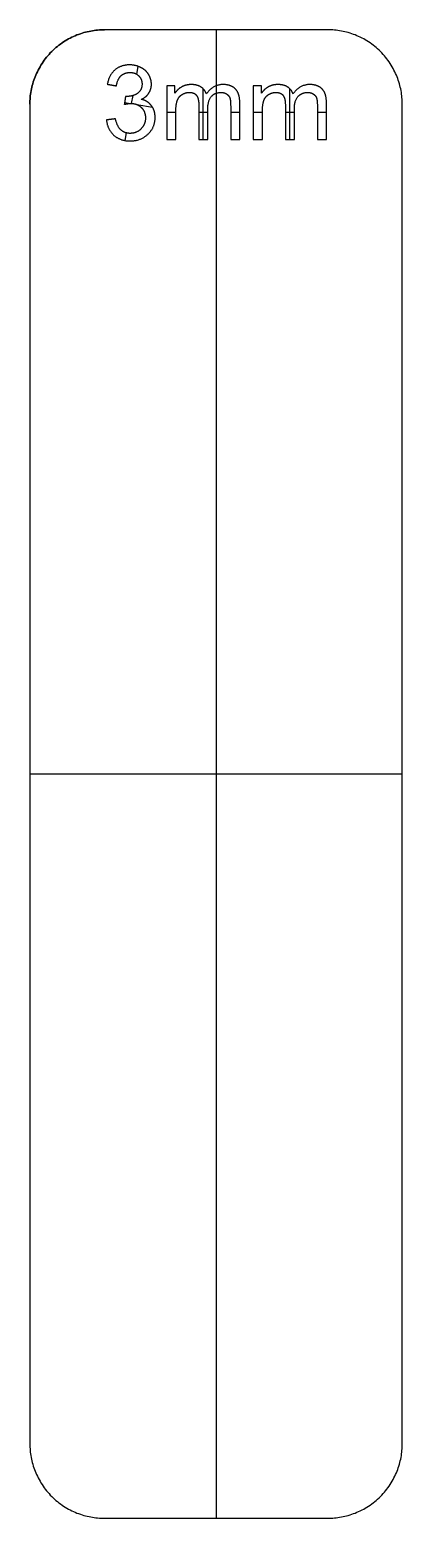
# Model space of a CAD drawing. Header units: millimetres. Extents: x 0 to 209, y -100 to 0.
# Drawn here: x 109.2 to 134.2, y -100 to 0 of the extents above; entities that cross this region are included whole.
import ezdxf

# ---------------------------------------------------------------- set-up
doc = ezdxf.new("R2010")
doc.units = ezdxf.units.MM
doc.layers.add('Default', color=18, linetype='Continuous', true_color=0x000000)

msp = doc.modelspace()

# ---------------------------------------------------------------- linework, layer by layer
at = {"layer": 'Default'}
for p, q in [((121.73, 0, 3), (121.73, -3.77, 3)), ((121.73, 0), (121.73, -100)), ((116.41, -2.99, 2.5), (116.5, -2.46, 2.5)), ((118.96, -3.76, 2.5), (118.42, -3.76, 2.5)), ((118.42, -3.76, 2.5), (118.42, -7.38, 2.5)), ((118.96, -4.27, 2.5), (118.96, -3.76, 2.5)), ((120.87, -7.38, 2.5), (120.87, -3.96, 2.5)), ((124.78, -3.76, 2.5), (124.23, -3.76, 2.5)), ((124.23, -3.76, 2.5), (124.23, -7.38, 2.5)), ((124.78, -4.27, 2.5), (124.78, -3.76, 2.5)), ((126.68, -7.38, 2.5), (126.68, -3.96, 2.5)), ((115.59, -4.88, 2.5), (115.99, -4.95, 2.5)), ((116.06, -4.95, 2.5), (116.16, -4.42, 2.5)), ((121.73, -4.27, 3), (121.73, -100, 3)), ((116.42, -5.02, 2.5), (117.47, -5.21, 2.5)), ((118.42, -5.53, 2.5), (119.03, -5.53, 2.5)), ((119.03, -7.38, 2.5), (119.03, -5.5, 2.5)), ((120.57, -5.53, 2.5), (121.18, -5.53, 2.5)), ((122.71, -5.53, 2.5), (123.32, -5.53, 2.5)), ((124.23, -5.53, 2.5), (124.84, -5.53, 2.5)), ((124.84, -7.38, 2.5), (124.84, -5.5, 2.5)), ((126.38, -5.53, 2.5), (126.99, -5.53, 2.5)), ((128.53, -5.53, 2.5), (129.14, -5.53, 2.5)), ((115.62, -7.44, 2.5), (115.71, -6.93, 2.5)), ((118.42, -7.38, 2.5), (119.03, -7.38, 2.5)), ((124.23, -7.38, 2.5), (124.84, -7.38, 2.5)), ((109.23, -50, 3), (134.23, -50, 3)), ((109.23, -50), (134.23, -50))]:
    msp.add_line(p, q, dxfattribs=at)
for points in [[(114.23, 0, 3), (109.23, 0, 3), (109.23, -5, 3)], [(114.23, 0), (109.23, 0), (109.23, -5)], [(109.23, -5, 1.5), (109.23, 0, 1.5), (114.23, 0, 1.5)], [(134.23, -5, 3), (134.23, 0, 3), (129.23, 0, 3)], [(134.23, -5), (134.23, 0), (129.23, 0)], [(134.23, -5, 1.5), (134.23, 0, 1.5), (129.23, 0, 1.5)], [(109.23, -95, 3), (109.23, -100, 3), (114.23, -100, 3)], [(109.23, -95), (109.23, -100), (114.23, -100)], [(109.23, -95, 1.5), (109.23, -100, 1.5), (114.23, -100, 1.5)], [(129.23, -100, 3), (134.23, -100, 3), (134.23, -95, 3)], [(129.23, -100), (134.23, -100), (134.23, -95)], [(129.23, -100, 1.5), (134.23, -100, 1.5), (134.23, -95, 1.5)]]:
    msp.add_rational_spline(points, [1, 0.707106781187, 1], degree=2, dxfattribs=at)
for points in [[(129.23, 0, 3), (121.73, 0, 3), (114.23, 0, 3)], [(129.23, 0), (121.73, 0), (114.23, 0)], [(114.23, 0), (114.23, 0, 1.5), (114.23, 0, 3)], [(129.23, 0, 1.5), (121.73, 0, 1.5), (114.23, 0, 1.5)], [(121.73, 0), (121.73, 0, 1.5), (121.73, 0, 3)], [(129.23, 0, 3), (129.23, 0, 1.5), (129.23, 0)], [(110.69, -1.46), (110.69, -1.46, 1.5), (110.69, -1.46, 3)], [(132.76, -1.46, 3), (132.76, -1.46, 1.5), (132.76, -1.46)], [(114.94, -2.7, 2.5), (114.94, -2.7, 2.75), (114.94, -2.7, 3)], [(115.93, -2.36, 2.5), (115.93, -2.36, 2.75), (115.93, -2.36, 3)], [(115.95, -2.87, 2.5), (115.95, -2.87, 2.75), (115.95, -2.87, 3)], [(116.68, -2.54, 2.5), (116.68, -2.54, 2.75), (116.68, -2.54, 3)], [(114.43, -3.66, 2.5), (114.74, -3.71, 2.5), (115.04, -3.77, 2.5)], [(114.43, -3.66, 2.5), (114.74, -3.71, 2.5), (115.04, -3.77, 2.5)], [(114.43, -3.66, 3), (114.74, -3.71, 3), (115.04, -3.77, 3)], [(114.43, -3.66, 2.5), (114.43, -3.66, 2.75), (114.43, -3.66, 3)], [(114.43, -3.66, 2.75), (114.74, -3.71, 2.75), (115.04, -3.77, 2.75)], [(114.74, -3.71, 2.5), (114.74, -3.71, 2.75), (114.74, -3.71, 3)], [(115.04, -3.77, 2.5), (115.04, -3.77, 2.75), (115.04, -3.77, 3)], [(115.35, -3.09, 2.5), (115.35, -3.09, 2.75), (115.35, -3.09, 3)], [(116.53, -3.09, 2.5), (116.53, -3.09, 2.75), (116.53, -3.09, 3)], [(116.76, -3.65, 2.5), (116.76, -3.65, 2.75), (116.76, -3.65, 3)], [(117.21, -3.02, 2.5), (117.21, -3.02, 2.75), (117.21, -3.02, 3)], [(117.39, -3.66, 2.5), (117.39, -3.66, 2.75), (117.39, -3.66, 3)], [(118.96, -3.76, 2.5), (118.69, -3.76, 2.5), (118.42, -3.76, 2.5)], [(118.42, -3.76, 2.5), (118.42, -5.57, 2.5), (118.42, -7.38, 2.5)], [(118.42, -3.76, 2.5), (118.42, -3.76, 2.75), (118.42, -3.76, 3)], [(118.96, -3.76, 3), (118.69, -3.76, 3), (118.42, -3.76, 3)], [(118.42, -3.76, 3), (118.42, -5.57, 3), (118.42, -7.38, 3)], [(118.96, -3.76, 2.75), (118.69, -3.76, 2.75), (118.42, -3.76, 2.75)], [(118.42, -3.76, 2.75), (118.42, -5.57, 2.75), (118.42, -7.38, 2.75)], [(118.69, -3.76, 2.5), (118.69, -3.76, 2.75), (118.69, -3.76, 3)], [(118.96, -4.27, 2.5), (118.96, -4.01, 2.5), (118.96, -3.76, 2.5)], [(118.96, -3.76, 2.5), (118.96, -3.76, 2.75), (118.96, -3.76, 3)], [(118.96, -4.27, 3), (118.96, -4.01, 3), (118.96, -3.76, 3)], [(118.96, -4.27, 2.75), (118.96, -4.01, 2.75), (118.96, -3.76, 2.75)], [(119.42, -3.84, 2.5), (119.42, -3.84, 2.75), (119.42, -3.84, 3)], [(120.06, -3.68, 2.5), (120.06, -3.68, 2.75), (120.06, -3.68, 3)], [(120.72, -3.85, 2.5), (120.72, -3.85, 2.75), (120.72, -3.85, 3)], [(122.2, -3.68, 2.5), (122.2, -3.68, 2.75), (122.2, -3.68, 3)], [(123.03, -3.98, 2.5), (123.03, -3.98, 2.75), (123.03, -3.98, 3)], [(124.78, -3.76, 2.5), (124.51, -3.76, 2.5), (124.23, -3.76, 2.5)], [(124.23, -3.76, 2.5), (124.23, -5.57, 2.5), (124.23, -7.38, 2.5)], [(124.23, -3.76, 2.5), (124.23, -3.76, 2.75), (124.23, -3.76, 3)], [(124.78, -3.76, 3), (124.51, -3.76, 3), (124.23, -3.76, 3)], [(124.23, -3.76, 3), (124.23, -5.57, 3), (124.23, -7.38, 3)], [(124.78, -3.76, 2.75), (124.51, -3.76, 2.75), (124.23, -3.76, 2.75)], [(124.23, -3.76, 2.75), (124.23, -5.57, 2.75), (124.23, -7.38, 2.75)], [(124.51, -3.76, 2.5), (124.51, -3.76, 2.75), (124.51, -3.76, 3)], [(124.78, -4.27, 2.5), (124.78, -4.01, 2.5), (124.78, -3.76, 2.5)], [(124.78, -3.76, 2.5), (124.78, -3.76, 2.75), (124.78, -3.76, 3)], [(124.78, -4.27, 3), (124.78, -4.01, 3), (124.78, -3.76, 3)], [(124.78, -4.27, 2.75), (124.78, -4.01, 2.75), (124.78, -3.76, 2.75)], [(125.23, -3.84, 2.5), (125.23, -3.84, 2.75), (125.23, -3.84, 3)], [(125.88, -3.68, 2.5), (125.88, -3.68, 2.75), (125.88, -3.68, 3)], [(126.54, -3.85, 2.5), (126.54, -3.85, 2.75), (126.54, -3.85, 3)], [(128.02, -3.68, 2.5), (128.02, -3.68, 2.75), (128.02, -3.68, 3)], [(128.85, -3.98, 2.5), (128.85, -3.98, 2.75), (128.85, -3.98, 3)], [(109.23, -5, 3), (109.23, -50, 3), (109.23, -95, 3)], [(109.23, -5), (109.23, -50), (109.23, -95)], [(109.23, -5), (109.23, -5, 1.5), (109.23, -5, 3)], [(109.23, -5, 1.5), (109.23, -50, 1.5), (109.23, -95, 1.5)], [(115.65, -4.48, 2.5), (115.61, -4.74, 2.5), (115.58, -5.01, 2.5)], [(115.65, -4.48, 2.5), (115.61, -4.74, 2.5), (115.58, -5.01, 2.5)], [(115.65, -4.48, 3), (115.61, -4.74, 3), (115.58, -5.01, 3)], [(115.65, -4.48, 2.75), (115.61, -4.74, 2.75), (115.58, -5.01, 2.75)], [(115.61, -4.74, 2.5), (115.61, -4.74, 2.75), (115.61, -4.74, 3)], [(115.65, -4.48, 2.5), (115.65, -4.48, 2.75), (115.65, -4.48, 3)], [(115.74, -4.48, 2.5), (115.74, -4.48, 2.75), (115.74, -4.48, 3)], [(116.01, -4.95, 2.5), (116.01, -4.95, 2.75), (116.01, -4.95, 3)], [(116.45, -4.28, 2.5), (116.45, -4.28, 2.75), (116.45, -4.28, 3)], [(116.71, -4.67, 2.5), (116.71, -4.67, 2.75), (116.71, -4.67, 3)], [(117.22, -4.25, 2.5), (117.22, -4.25, 2.75), (117.22, -4.25, 3)], [(118.96, -4.01, 2.5), (118.96, -4.01, 2.75), (118.96, -4.01, 3)], [(118.96, -4.27, 2.5), (118.96, -4.27, 2.75), (118.96, -4.27, 3)], [(119.13, -4.74, 2.5), (119.13, -4.74, 2.75), (119.13, -4.74, 3)], [(119.45, -4.35, 2.5), (119.45, -4.35, 2.75), (119.45, -4.35, 3)], [(119.93, -4.21, 2.5), (119.93, -4.21, 2.75), (119.93, -4.21, 3)], [(120.42, -4.41, 2.5), (120.42, -4.41, 2.75), (120.42, -4.41, 3)], [(121.08, -4.31, 2.5), (121.08, -4.31, 2.75), (121.08, -4.31, 3)], [(121.43, -4.46, 2.5), (121.43, -4.46, 2.75), (121.43, -4.46, 3)], [(122.07, -4.21, 2.5), (122.07, -4.21, 2.75), (122.07, -4.21, 3)], [(122.43, -4.31, 2.5), (122.43, -4.31, 2.75), (122.43, -4.31, 3)], [(122.65, -4.57, 2.5), (122.65, -4.57, 2.75), (122.65, -4.57, 3)], [(123.32, -7.38, 2.5), (123.32, -6.14, 2.5), (123.32, -4.89, 2.5)], [(123.32, -7.38, 2.5), (123.32, -6.14, 2.5), (123.32, -4.89, 2.5)], [(123.32, -4.89, 2.5), (123.32, -4.89, 2.75), (123.32, -4.89, 3)], [(123.32, -7.38, 3), (123.32, -6.14, 3), (123.32, -4.89, 3)], [(123.32, -7.38, 2.75), (123.32, -6.14, 2.75), (123.32, -4.89, 2.75)], [(124.78, -4.01, 2.5), (124.78, -4.01, 2.75), (124.78, -4.01, 3)], [(124.78, -4.27, 2.5), (124.78, -4.27, 2.75), (124.78, -4.27, 3)], [(124.94, -4.74, 2.5), (124.94, -4.74, 2.75), (124.94, -4.74, 3)], [(125.26, -4.35, 2.5), (125.26, -4.35, 2.75), (125.26, -4.35, 3)], [(125.74, -4.21, 2.5), (125.74, -4.21, 2.75), (125.74, -4.21, 3)], [(126.23, -4.41, 2.5), (126.23, -4.41, 2.75), (126.23, -4.41, 3)], [(126.9, -4.31, 2.5), (126.9, -4.31, 2.75), (126.9, -4.31, 3)], [(127.25, -4.46, 2.5), (127.25, -4.46, 2.75), (127.25, -4.46, 3)], [(127.88, -4.21, 2.5), (127.88, -4.21, 2.75), (127.88, -4.21, 3)], [(128.25, -4.31, 2.5), (128.25, -4.31, 2.75), (128.25, -4.31, 3)], [(128.47, -4.57, 2.5), (128.47, -4.57, 2.75), (128.47, -4.57, 3)], [(129.14, -7.38, 2.5), (129.14, -6.14, 2.5), (129.14, -4.89, 2.5)], [(129.14, -7.38, 2.5), (129.14, -6.14, 2.5), (129.14, -4.89, 2.5)], [(129.14, -4.89, 2.5), (129.14, -4.89, 2.75), (129.14, -4.89, 3)], [(129.14, -7.38, 3), (129.14, -6.14, 3), (129.14, -4.89, 3)], [(129.14, -7.38, 2.75), (129.14, -6.14, 2.75), (129.14, -4.89, 2.75)], [(134.23, -95, 3), (134.23, -50, 3), (134.23, -5, 3)], [(134.23, -95), (134.23, -50), (134.23, -5)], [(134.23, -5, 3), (134.23, -5, 1.5), (134.23, -5)], [(134.23, -95, 1.5), (134.23, -50, 1.5), (134.23, -5, 1.5)], [(114.98, -5.98, 2.5), (114.67, -6.02, 2.5), (114.37, -6.06, 2.5)], [(114.98, -5.98, 2.5), (114.67, -6.02, 2.5), (114.37, -6.06, 2.5)], [(114.98, -5.98, 3), (114.67, -6.02, 3), (114.37, -6.06, 3)], [(114.98, -5.98, 2.75), (114.67, -6.02, 2.75), (114.37, -6.06, 2.75)], [(114.98, -5.98, 2.5), (114.98, -5.98, 2.75), (114.98, -5.98, 3)], [(115.58, -5.01, 2.5), (115.58, -5.01, 2.75), (115.58, -5.01, 3)], [(116.71, -5.22, 2.5), (116.71, -5.22, 2.75), (116.71, -5.22, 3)], [(116.99, -5.92, 2.5), (116.99, -5.92, 2.75), (116.99, -5.92, 3)], [(117.39, -5.1, 2.5), (117.39, -5.1, 2.75), (117.39, -5.1, 3)], [(117.64, -5.9, 2.5), (117.64, -5.9, 2.75), (117.64, -5.9, 3)], [(118.42, -5.57, 2.5), (118.42, -5.57, 2.75), (118.42, -5.57, 3)], [(119.03, -7.38, 2.5), (119.03, -6.44, 2.5), (119.03, -5.5, 2.5)], [(119.03, -5.5, 2.5), (119.03, -5.5, 2.75), (119.03, -5.5, 3)], [(119.03, -7.38, 3), (119.03, -6.44, 3), (119.03, -5.5, 3)], [(119.03, -7.38, 2.75), (119.03, -6.44, 2.75), (119.03, -5.5, 2.75)], [(120.57, -5.03, 2.5), (120.57, -6.2, 2.5), (120.57, -7.38, 2.5)], [(120.57, -5.03, 2.5), (120.57, -6.2, 2.5), (120.57, -7.38, 2.5)], [(120.57, -5.03, 2.5), (120.57, -5.03, 2.75), (120.57, -5.03, 3)], [(120.57, -5.03, 3), (120.57, -6.2, 3), (120.57, -7.38, 3)], [(120.57, -5.03, 2.75), (120.57, -6.2, 2.75), (120.57, -7.38, 2.75)], [(121.18, -7.38, 2.5), (121.18, -6.33, 2.5), (121.18, -5.28, 2.5)], [(121.18, -7.38, 2.5), (121.18, -6.33, 2.5), (121.18, -5.28, 2.5)], [(121.18, -5.28, 2.5), (121.18, -5.28, 2.75), (121.18, -5.28, 3)], [(121.18, -7.38, 3), (121.18, -6.33, 3), (121.18, -5.28, 3)], [(121.18, -7.38, 2.75), (121.18, -6.33, 2.75), (121.18, -5.28, 2.75)], [(122.71, -5.1, 2.5), (122.71, -6.24, 2.5), (122.71, -7.38, 2.5)], [(122.71, -5.1, 2.5), (122.71, -6.24, 2.5), (122.71, -7.38, 2.5)], [(122.71, -5.1, 2.5), (122.71, -5.1, 2.75), (122.71, -5.1, 3)], [(122.71, -5.1, 3), (122.71, -6.24, 3), (122.71, -7.38, 3)], [(122.71, -5.1, 2.75), (122.71, -6.24, 2.75), (122.71, -7.38, 2.75)], [(124.23, -5.57, 2.5), (124.23, -5.57, 2.75), (124.23, -5.57, 3)], [(124.84, -7.38, 2.5), (124.84, -6.44, 2.5), (124.84, -5.5, 2.5)], [(124.84, -5.5, 2.5), (124.84, -5.5, 2.75), (124.84, -5.5, 3)], [(124.84, -7.38, 3), (124.84, -6.44, 3), (124.84, -5.5, 3)], [(124.84, -7.38, 2.75), (124.84, -6.44, 2.75), (124.84, -5.5, 2.75)], [(126.38, -5.03, 2.5), (126.38, -6.2, 2.5), (126.38, -7.38, 2.5)], [(126.38, -5.03, 2.5), (126.38, -6.2, 2.5), (126.38, -7.38, 2.5)], [(126.38, -5.03, 2.5), (126.38, -5.03, 2.75), (126.38, -5.03, 3)], [(126.38, -5.03, 3), (126.38, -6.2, 3), (126.38, -7.38, 3)], [(126.38, -5.03, 2.75), (126.38, -6.2, 2.75), (126.38, -7.38, 2.75)], [(126.99, -7.38, 2.5), (126.99, -6.33, 2.5), (126.99, -5.28, 2.5)], [(126.99, -7.38, 2.5), (126.99, -6.33, 2.5), (126.99, -5.28, 2.5)], [(126.99, -5.28, 2.5), (126.99, -5.28, 2.75), (126.99, -5.28, 3)], [(126.99, -7.38, 3), (126.99, -6.33, 3), (126.99, -5.28, 3)], [(126.99, -7.38, 2.75), (126.99, -6.33, 2.75), (126.99, -5.28, 2.75)], [(128.53, -5.1, 2.5), (128.53, -6.24, 2.5), (128.53, -7.38, 2.5)], [(128.53, -5.1, 2.5), (128.53, -6.24, 2.5), (128.53, -7.38, 2.5)], [(128.53, -5.1, 2.5), (128.53, -5.1, 2.75), (128.53, -5.1, 3)], [(128.53, -5.1, 3), (128.53, -6.24, 3), (128.53, -7.38, 3)], [(128.53, -5.1, 2.75), (128.53, -6.24, 2.75), (128.53, -7.38, 2.75)], [(114.37, -6.06, 2.5), (114.37, -6.06, 2.75), (114.37, -6.06, 3)], [(114.67, -6.02, 2.5), (114.67, -6.02, 2.75), (114.67, -6.02, 3)], [(115.34, -6.73, 2.5), (115.34, -6.73, 2.75), (115.34, -6.73, 3)], [(115.96, -6.96, 2.5), (115.96, -6.96, 2.75), (115.96, -6.96, 3)], [(116.69, -6.66, 2.5), (116.69, -6.66, 2.75), (116.69, -6.66, 3)], [(119.03, -6.44, 2.5), (119.03, -6.44, 2.75), (119.03, -6.44, 3)], [(120.57, -6.2, 2.5), (120.57, -6.2, 2.75), (120.57, -6.2, 3)], [(121.18, -6.33, 2.5), (121.18, -6.33, 2.75), (121.18, -6.33, 3)], [(122.71, -6.24, 2.5), (122.71, -6.24, 2.75), (122.71, -6.24, 3)], [(123.32, -6.14, 2.5), (123.32, -6.14, 2.75), (123.32, -6.14, 3)], [(124.84, -6.44, 2.5), (124.84, -6.44, 2.75), (124.84, -6.44, 3)], [(126.38, -6.2, 2.5), (126.38, -6.2, 2.75), (126.38, -6.2, 3)], [(126.99, -6.33, 2.5), (126.99, -6.33, 2.75), (126.99, -6.33, 3)], [(128.53, -6.24, 2.5), (128.53, -6.24, 2.75), (128.53, -6.24, 3)], [(129.14, -6.14, 2.5), (129.14, -6.14, 2.75), (129.14, -6.14, 3)], [(114.86, -7.08, 2.5), (114.86, -7.08, 2.75), (114.86, -7.08, 3)], [(115.96, -7.47, 2.5), (115.96, -7.47, 2.75), (115.96, -7.47, 3)], [(117.16, -7.01, 2.5), (117.16, -7.01, 2.75), (117.16, -7.01, 3)], [(118.42, -7.38, 2.5), (118.72, -7.38, 2.5), (119.03, -7.38, 2.5)], [(118.42, -7.38, 2.5), (118.42, -7.38, 2.75), (118.42, -7.38, 3)], [(118.42, -7.38, 3), (118.72, -7.38, 3), (119.03, -7.38, 3)], [(118.42, -7.38, 2.75), (118.72, -7.38, 2.75), (119.03, -7.38, 2.75)], [(118.72, -7.38, 2.5), (118.72, -7.38, 2.75), (118.72, -7.38, 3)], [(119.03, -7.38, 2.5), (119.03, -7.38, 2.75), (119.03, -7.38, 3)], [(120.57, -7.38, 2.5), (120.87, -7.38, 2.5), (121.18, -7.38, 2.5)], [(120.57, -7.38, 2.5), (120.87, -7.38, 2.5), (121.18, -7.38, 2.5)], [(120.57, -7.38, 2.5), (120.57, -7.38, 2.75), (120.57, -7.38, 3)], [(120.57, -7.38, 3), (120.87, -7.38, 3), (121.18, -7.38, 3)], [(120.57, -7.38, 2.75), (120.87, -7.38, 2.75), (121.18, -7.38, 2.75)], [(120.87, -7.38, 2.5), (120.87, -7.38, 2.75), (120.87, -7.38, 3)], [(121.18, -7.38, 2.5), (121.18, -7.38, 2.75), (121.18, -7.38, 3)], [(122.71, -7.38, 2.5), (123.02, -7.38, 2.5), (123.32, -7.38, 2.5)], [(122.71, -7.38, 2.5), (123.02, -7.38, 2.5), (123.32, -7.38, 2.5)], [(122.71, -7.38, 2.5), (122.71, -7.38, 2.75), (122.71, -7.38, 3)], [(122.71, -7.38, 3), (123.02, -7.38, 3), (123.32, -7.38, 3)], [(122.71, -7.38, 2.75), (123.02, -7.38, 2.75), (123.32, -7.38, 2.75)], [(123.02, -7.38, 2.5), (123.02, -7.38, 2.75), (123.02, -7.38, 3)], [(123.32, -7.38, 2.5), (123.32, -7.38, 2.75), (123.32, -7.38, 3)], [(124.23, -7.38, 2.5), (124.54, -7.38, 2.5), (124.84, -7.38, 2.5)], [(124.23, -7.38, 2.5), (124.23, -7.38, 2.75), (124.23, -7.38, 3)], [(124.23, -7.38, 3), (124.54, -7.38, 3), (124.84, -7.38, 3)], [(124.23, -7.38, 2.75), (124.54, -7.38, 2.75), (124.84, -7.38, 2.75)], [(124.54, -7.38, 2.5), (124.54, -7.38, 2.75), (124.54, -7.38, 3)], [(124.84, -7.38, 2.5), (124.84, -7.38, 2.75), (124.84, -7.38, 3)], [(126.38, -7.38, 2.5), (126.69, -7.38, 2.5), (126.99, -7.38, 2.5)], [(126.38, -7.38, 2.5), (126.69, -7.38, 2.5), (126.99, -7.38, 2.5)], [(126.38, -7.38, 2.5), (126.38, -7.38, 2.75), (126.38, -7.38, 3)], [(126.38, -7.38, 3), (126.69, -7.38, 3), (126.99, -7.38, 3)], [(126.38, -7.38, 2.75), (126.69, -7.38, 2.75), (126.99, -7.38, 2.75)], [(126.69, -7.38, 2.5), (126.69, -7.38, 2.75), (126.69, -7.38, 3)], [(126.99, -7.38, 2.5), (126.99, -7.38, 2.75), (126.99, -7.38, 3)], [(128.53, -7.38, 2.5), (128.83, -7.38, 2.5), (129.14, -7.38, 2.5)], [(128.53, -7.38, 2.5), (128.83, -7.38, 2.5), (129.14, -7.38, 2.5)], [(128.53, -7.38, 2.5), (128.53, -7.38, 2.75), (128.53, -7.38, 3)], [(128.53, -7.38, 3), (128.83, -7.38, 3), (129.14, -7.38, 3)], [(128.53, -7.38, 2.75), (128.83, -7.38, 2.75), (129.14, -7.38, 2.75)], [(128.83, -7.38, 2.5), (128.83, -7.38, 2.75), (128.83, -7.38, 3)], [(129.14, -7.38, 2.5), (129.14, -7.38, 2.75), (129.14, -7.38, 3)], [(109.23, -50), (109.23, -50, 1.5), (109.23, -50, 3)], [(134.23, -50), (134.23, -50, 1.5), (134.23, -50, 3)], [(109.23, -95, 3), (109.23, -95, 1.5), (109.23, -95)], [(134.23, -95, 3), (134.23, -95, 1.5), (134.23, -95)], [(110.69, -98.54, 3), (110.69, -98.54, 1.5), (110.69, -98.54)], [(132.76, -98.54, 3), (132.76, -98.54, 1.5), (132.76, -98.54)], [(114.23, -100, 3), (121.73, -100, 3), (129.23, -100, 3)], [(114.23, -100), (121.73, -100), (129.23, -100)], [(114.23, -100, 3), (114.23, -100, 1.5), (114.23, -100)], [(114.23, -100, 1.5), (121.73, -100, 1.5), (129.23, -100, 1.5)], [(121.73, -100), (121.73, -100, 1.5), (121.73, -100, 3)], [(129.23, -100, 3), (129.23, -100, 1.5), (129.23, -100)]]:
    msp.add_open_spline(points, degree=2, dxfattribs=at)
for points, knots in [([(116.71, -4.67, 2.5), (117.05, -4.52, 2.5), (117.22, -4.25, 2.5), (117.39, -3.98, 2.5), (117.39, -3.66, 2.5), (117.39, -3.32, 2.5), (117.21, -3.02, 2.5), (117.03, -2.71, 2.5), (116.68, -2.54, 2.5), (116.34, -2.36, 2.5), (115.93, -2.36, 2.5), (115.34, -2.36, 2.5), (114.94, -2.7, 2.5), (114.54, -3.04, 2.5), (114.43, -3.66, 2.5)], [-24, -24, -24, -23, -23, -22, -22, -21, -21, -20, -20, -19, -19, -18, -18, -17, -17, -17]), ([(116.71, -4.67, 2.5), (117.05, -4.52, 2.5), (117.22, -4.25, 2.5), (117.39, -3.98, 2.5), (117.39, -3.66, 2.5), (117.39, -3.32, 2.5), (117.21, -3.02, 2.5), (117.03, -2.71, 2.5), (116.68, -2.54, 2.5), (116.34, -2.36, 2.5), (115.93, -2.36, 2.5), (115.34, -2.36, 2.5), (114.94, -2.7, 2.5), (114.54, -3.04, 2.5), (114.43, -3.66, 2.5)], [-24, -24, -24, -23, -23, -22, -22, -21, -21, -20, -20, -19, -19, -18, -18, -17, -17, -17]), ([(116.71, -4.67, 3), (117.05, -4.52, 3), (117.22, -4.25, 3), (117.39, -3.98, 3), (117.39, -3.66, 3), (117.39, -3.32, 3), (117.21, -3.02, 3), (117.03, -2.71, 3), (116.68, -2.54, 3), (116.34, -2.36, 3), (115.93, -2.36, 3), (115.34, -2.36, 3), (114.94, -2.7, 3), (114.54, -3.04, 3), (114.43, -3.66, 3)], [-24, -24, -24, -23, -23, -22, -22, -21, -21, -20, -20, -19, -19, -18, -18, -17, -17, -17]), ([(116.71, -4.67, 2.75), (117.05, -4.52, 2.75), (117.22, -4.25, 2.75), (117.39, -3.98, 2.75), (117.39, -3.66, 2.75), (117.39, -3.32, 2.75), (117.21, -3.02, 2.75), (117.03, -2.71, 2.75), (116.68, -2.54, 2.75), (116.34, -2.36, 2.75), (115.93, -2.36, 2.75), (115.34, -2.36, 2.75), (114.94, -2.7, 2.75), (114.54, -3.04, 2.75), (114.43, -3.66, 2.75)], [-24, -24, -24, -23, -23, -22, -22, -21, -21, -20, -20, -19, -19, -18, -18, -17, -17, -17]), ([(115.04, -3.77, 2.5), (115.11, -3.32, 2.5), (115.35, -3.09, 2.5), (115.59, -2.87, 2.5), (115.95, -2.87, 2.5), (116.31, -2.87, 2.5), (116.53, -3.09, 2.5), (116.76, -3.31, 2.5), (116.76, -3.65, 2.5), (116.76, -4.07, 2.5), (116.45, -4.28, 2.5), (116.14, -4.48, 2.5), (115.74, -4.48, 2.5), (115.71, -4.48, 2.5), (115.65, -4.48, 2.5)], [-16, -16, -16, -15, -15, -14, -14, -13, -13, -12, -12, -11, -11, -10, -10, -9, -9, -9]), ([(115.04, -3.77, 2.5), (115.11, -3.32, 2.5), (115.35, -3.09, 2.5), (115.59, -2.87, 2.5), (115.95, -2.87, 2.5), (116.31, -2.87, 2.5), (116.53, -3.09, 2.5), (116.76, -3.31, 2.5), (116.76, -3.65, 2.5), (116.76, -4.07, 2.5), (116.45, -4.28, 2.5), (116.14, -4.48, 2.5), (115.74, -4.48, 2.5), (115.71, -4.48, 2.5), (115.65, -4.48, 2.5)], [-16, -16, -16, -15, -15, -14, -14, -13, -13, -12, -12, -11, -11, -10, -10, -9, -9, -9]), ([(115.04, -3.77, 3), (115.11, -3.32, 3), (115.35, -3.09, 3), (115.59, -2.87, 3), (115.95, -2.87, 3), (116.31, -2.87, 3), (116.53, -3.09, 3), (116.76, -3.31, 3), (116.76, -3.65, 3), (116.76, -4.07, 3), (116.45, -4.28, 3), (116.14, -4.48, 3), (115.74, -4.48, 3), (115.71, -4.48, 3), (115.65, -4.48, 3)], [-16, -16, -16, -15, -15, -14, -14, -13, -13, -12, -12, -11, -11, -10, -10, -9, -9, -9]), ([(115.04, -3.77, 2.75), (115.11, -3.32, 2.75), (115.35, -3.09, 2.75), (115.59, -2.87, 2.75), (115.95, -2.87, 2.75), (116.31, -2.87, 2.75), (116.53, -3.09, 2.75), (116.76, -3.31, 2.75), (116.76, -3.65, 2.75), (116.76, -4.07, 2.75), (116.45, -4.28, 2.75), (116.14, -4.48, 2.75), (115.74, -4.48, 2.75), (115.71, -4.48, 2.75), (115.65, -4.48, 2.75)], [-16, -16, -16, -15, -15, -14, -14, -13, -13, -12, -12, -11, -11, -10, -10, -9, -9, -9]), ([(121.08, -4.31, 2.5), (120.98, -4.01, 2.5), (120.72, -3.85, 2.5), (120.46, -3.68, 2.5), (120.06, -3.68, 2.5), (119.7, -3.68, 2.5), (119.42, -3.84, 2.5), (119.14, -4, 2.5), (118.96, -4.27, 2.5)], [-7, -7, -7, -6, -6, -5, -5, -4, -4, -3, -3, -3]), ([(121.08, -4.31, 2.5), (120.98, -4.01, 2.5), (120.72, -3.85, 2.5), (120.46, -3.68, 2.5), (120.06, -3.68, 2.5), (119.7, -3.68, 2.5), (119.42, -3.84, 2.5), (119.14, -4, 2.5), (118.96, -4.27, 2.5)], [26.167689, 26.167689, 26.167689, 27.167689, 27.167689, 28.167689, 28.167689, 29.167689, 29.167689, 30.167689, 30.167689, 30.167689]), ([(121.08, -4.31, 3), (120.98, -4.01, 3), (120.72, -3.85, 3), (120.46, -3.68, 3), (120.06, -3.68, 3), (119.7, -3.68, 3), (119.42, -3.84, 3), (119.14, -4, 3), (118.96, -4.27, 3)], [26.167689, 26.167689, 26.167689, 27.167689, 27.167689, 28.167689, 28.167689, 29.167689, 29.167689, 30.167689, 30.167689, 30.167689]), ([(121.08, -4.31, 2.75), (120.98, -4.01, 2.75), (120.72, -3.85, 2.75), (120.46, -3.68, 2.75), (120.06, -3.68, 2.75), (119.7, -3.68, 2.75), (119.42, -3.84, 2.75), (119.14, -4, 2.75), (118.96, -4.27, 2.75)], [26.167689, 26.167689, 26.167689, 27.167689, 27.167689, 28.167689, 28.167689, 29.167689, 29.167689, 30.167689, 30.167689, 30.167689]), ([(123.32, -4.89, 2.5), (123.32, -4.27, 2.5), (123.03, -3.98, 2.5), (122.74, -3.68, 2.5), (122.2, -3.68, 2.5), (121.51, -3.68, 2.5), (121.08, -4.31, 2.5)], [-10, -10, -10, -9, -9, -8, -8, -7, -7, -7]), ([(123.32, -4.89, 2.5), (123.32, -4.27, 2.5), (123.03, -3.98, 2.5), (122.74, -3.68, 2.5), (122.2, -3.68, 2.5), (121.51, -3.68, 2.5), (121.08, -4.31, 2.5)], [23.167689, 23.167689, 23.167689, 24.167689, 24.167689, 25.167689, 25.167689, 26.167689, 26.167689, 26.167689]), ([(123.32, -4.89, 3), (123.32, -4.27, 3), (123.03, -3.98, 3), (122.74, -3.68, 3), (122.2, -3.68, 3), (121.51, -3.68, 3), (121.08, -4.31, 3)], [23.167689, 23.167689, 23.167689, 24.167689, 24.167689, 25.167689, 25.167689, 26.167689, 26.167689, 26.167689]), ([(123.32, -4.89, 2.75), (123.32, -4.27, 2.75), (123.03, -3.98, 2.75), (122.74, -3.68, 2.75), (122.2, -3.68, 2.75), (121.51, -3.68, 2.75), (121.08, -4.31, 2.75)], [23.167689, 23.167689, 23.167689, 24.167689, 24.167689, 25.167689, 25.167689, 26.167689, 26.167689, 26.167689]), ([(126.9, -4.31, 2.5), (126.79, -4.01, 2.5), (126.54, -3.85, 2.5), (126.28, -3.68, 2.5), (125.88, -3.68, 2.5), (125.52, -3.68, 2.5), (125.23, -3.84, 2.5), (124.95, -4, 2.5), (124.78, -4.27, 2.5)], [-7, -7, -7, -6, -6, -5, -5, -4, -4, -3, -3, -3]), ([(126.9, -4.31, 2.5), (126.79, -4.01, 2.5), (126.54, -3.85, 2.5), (126.28, -3.68, 2.5), (125.88, -3.68, 2.5), (125.52, -3.68, 2.5), (125.23, -3.84, 2.5), (124.95, -4, 2.5), (124.78, -4.27, 2.5)], [26.167689, 26.167689, 26.167689, 27.167689, 27.167689, 28.167689, 28.167689, 29.167689, 29.167689, 30.167689, 30.167689, 30.167689]), ([(126.9, -4.31, 3), (126.79, -4.01, 3), (126.54, -3.85, 3), (126.28, -3.68, 3), (125.88, -3.68, 3), (125.52, -3.68, 3), (125.23, -3.84, 3), (124.95, -4, 3), (124.78, -4.27, 3)], [26.167689, 26.167689, 26.167689, 27.167689, 27.167689, 28.167689, 28.167689, 29.167689, 29.167689, 30.167689, 30.167689, 30.167689]), ([(126.9, -4.31, 2.75), (126.79, -4.01, 2.75), (126.54, -3.85, 2.75), (126.28, -3.68, 2.75), (125.88, -3.68, 2.75), (125.52, -3.68, 2.75), (125.23, -3.84, 2.75), (124.95, -4, 2.75), (124.78, -4.27, 2.75)], [26.167689, 26.167689, 26.167689, 27.167689, 27.167689, 28.167689, 28.167689, 29.167689, 29.167689, 30.167689, 30.167689, 30.167689]), ([(129.14, -4.89, 2.5), (129.14, -4.27, 2.5), (128.85, -3.98, 2.5), (128.56, -3.68, 2.5), (128.02, -3.68, 2.5), (127.33, -3.68, 2.5), (126.9, -4.31, 2.5)], [-10, -10, -10, -9, -9, -8, -8, -7, -7, -7]), ([(129.14, -4.89, 2.5), (129.14, -4.27, 2.5), (128.85, -3.98, 2.5), (128.56, -3.68, 2.5), (128.02, -3.68, 2.5), (127.33, -3.68, 2.5), (126.9, -4.31, 2.5)], [23.167689, 23.167689, 23.167689, 24.167689, 24.167689, 25.167689, 25.167689, 26.167689, 26.167689, 26.167689]), ([(129.14, -4.89, 3), (129.14, -4.27, 3), (128.85, -3.98, 3), (128.56, -3.68, 3), (128.02, -3.68, 3), (127.33, -3.68, 3), (126.9, -4.31, 3)], [23.167689, 23.167689, 23.167689, 24.167689, 24.167689, 25.167689, 25.167689, 26.167689, 26.167689, 26.167689]), ([(129.14, -4.89, 2.75), (129.14, -4.27, 2.75), (128.85, -3.98, 2.75), (128.56, -3.68, 2.75), (128.02, -3.68, 2.75), (127.33, -3.68, 2.75), (126.9, -4.31, 2.75)], [23.167689, 23.167689, 23.167689, 24.167689, 24.167689, 25.167689, 25.167689, 26.167689, 26.167689, 26.167689]), ([(114.37, -6.06, 2.5), (114.43, -6.68, 2.5), (114.86, -7.08, 2.5), (115.3, -7.47, 2.5), (115.96, -7.47, 2.5), (116.68, -7.47, 2.5), (117.16, -7.01, 2.5), (117.64, -6.56, 2.5), (117.64, -5.9, 2.5), (117.64, -5.42, 2.5), (117.39, -5.1, 2.5), (117.15, -4.78, 2.5), (116.71, -4.67, 2.5)], [-30, -30, -30, -29, -29, -28, -28, -27, -27, -26, -26, -25, -25, -24, -24, -24]), ([(114.37, -6.06, 2.5), (114.43, -6.68, 2.5), (114.86, -7.08, 2.5), (115.3, -7.47, 2.5), (115.96, -7.47, 2.5), (116.68, -7.47, 2.5), (117.16, -7.01, 2.5), (117.64, -6.56, 2.5), (117.64, -5.9, 2.5), (117.64, -5.42, 2.5), (117.39, -5.1, 2.5), (117.15, -4.78, 2.5), (116.71, -4.67, 2.5)], [-30, -30, -30, -29, -29, -28, -28, -27, -27, -26, -26, -25, -25, -24, -24, -24]), ([(114.37, -6.06, 3), (114.43, -6.68, 3), (114.86, -7.08, 3), (115.3, -7.47, 3), (115.96, -7.47, 3), (116.68, -7.47, 3), (117.16, -7.01, 3), (117.64, -6.56, 3), (117.64, -5.9, 3), (117.64, -5.42, 3), (117.39, -5.1, 3), (117.15, -4.78, 3), (116.71, -4.67, 3)], [-30, -30, -30, -29, -29, -28, -28, -27, -27, -26, -26, -25, -25, -24, -24, -24]), ([(114.37, -6.06, 2.75), (114.43, -6.68, 2.75), (114.86, -7.08, 2.75), (115.3, -7.47, 2.75), (115.96, -7.47, 2.75), (116.68, -7.47, 2.75), (117.16, -7.01, 2.75), (117.64, -6.56, 2.75), (117.64, -5.9, 2.75), (117.64, -5.42, 2.75), (117.39, -5.1, 2.75), (117.15, -4.78, 2.75), (116.71, -4.67, 2.75)], [-30, -30, -30, -29, -29, -28, -28, -27, -27, -26, -26, -25, -25, -24, -24, -24]), ([(115.58, -5.01, 2.5), (115.84, -4.95, 2.5), (116.01, -4.95, 2.5), (116.44, -4.95, 2.5), (116.71, -5.22, 2.5), (116.99, -5.49, 2.5), (116.99, -5.92, 2.5), (116.99, -6.36, 2.5), (116.69, -6.66, 2.5), (116.39, -6.96, 2.5), (115.96, -6.96, 2.5), (115.59, -6.96, 2.5), (115.34, -6.73, 2.5), (115.09, -6.5, 2.5), (114.98, -5.98, 2.5)], [-8, -8, -8, -7, -7, -6, -6, -5, -5, -4, -4, -3, -3, -2, -2, -1, -1, -1]), ([(115.58, -5.01, 2.5), (115.84, -4.95, 2.5), (116.01, -4.95, 2.5), (116.44, -4.95, 2.5), (116.71, -5.22, 2.5), (116.99, -5.49, 2.5), (116.99, -5.92, 2.5), (116.99, -6.36, 2.5), (116.69, -6.66, 2.5), (116.39, -6.96, 2.5), (115.96, -6.96, 2.5), (115.59, -6.96, 2.5), (115.34, -6.73, 2.5), (115.09, -6.5, 2.5), (114.98, -5.98, 2.5)], [-8, -8, -8, -7, -7, -6, -6, -5, -5, -4, -4, -3, -3, -2, -2, -1, -1, -1]), ([(115.58, -5.01, 3), (115.84, -4.95, 3), (116.01, -4.95, 3), (116.44, -4.95, 3), (116.71, -5.22, 3), (116.99, -5.49, 3), (116.99, -5.92, 3), (116.99, -6.36, 3), (116.69, -6.66, 3), (116.39, -6.96, 3), (115.96, -6.96, 3), (115.59, -6.96, 3), (115.34, -6.73, 3), (115.09, -6.5, 3), (114.98, -5.98, 3)], [-8, -8, -8, -7, -7, -6, -6, -5, -5, -4, -4, -3, -3, -2, -2, -1, -1, -1]), ([(115.58, -5.01, 2.75), (115.84, -4.95, 2.75), (116.01, -4.95, 2.75), (116.44, -4.95, 2.75), (116.71, -5.22, 2.75), (116.99, -5.49, 2.75), (116.99, -5.92, 2.75), (116.99, -6.36, 2.75), (116.69, -6.66, 2.75), (116.39, -6.96, 2.75), (115.96, -6.96, 2.75), (115.59, -6.96, 2.75), (115.34, -6.73, 2.75), (115.09, -6.5, 2.75), (114.98, -5.98, 2.75)], [-8, -8, -8, -7, -7, -6, -6, -5, -5, -4, -4, -3, -3, -2, -2, -1, -1, -1]), ([(119.03, -5.5, 2.5), (119.03, -5.01, 2.5), (119.13, -4.74, 2.5), (119.23, -4.48, 2.5), (119.45, -4.35, 2.5), (119.67, -4.21, 2.5), (119.93, -4.21, 2.5), (120.27, -4.21, 2.5), (120.42, -4.41, 2.5), (120.57, -4.62, 2.5), (120.57, -5.03, 2.5)], [-26, -26, -26, -25, -25, -24, -24, -23, -23, -22, -22, -21, -21, -21]), ([(119.03, -5.5, 2.5), (119.03, -5.01, 2.5), (119.13, -4.74, 2.5), (119.23, -4.48, 2.5), (119.45, -4.35, 2.5), (119.67, -4.21, 2.5), (119.93, -4.21, 2.5), (120.27, -4.21, 2.5), (120.42, -4.41, 2.5), (120.57, -4.62, 2.5), (120.57, -5.03, 2.5)], [7.167689, 7.167689, 7.167689, 8.167689, 8.167689, 9.167689, 9.167689, 10.167689, 10.167689, 11.167689, 11.167689, 12.167689, 12.167689, 12.167689]), ([(119.03, -5.5, 3), (119.03, -5.01, 3), (119.13, -4.74, 3), (119.23, -4.48, 3), (119.45, -4.35, 3), (119.67, -4.21, 3), (119.93, -4.21, 3), (120.27, -4.21, 3), (120.42, -4.41, 3), (120.57, -4.62, 3), (120.57, -5.03, 3)], [7.167689, 7.167689, 7.167689, 8.167689, 8.167689, 9.167689, 9.167689, 10.167689, 10.167689, 11.167689, 11.167689, 12.167689, 12.167689, 12.167689]), ([(119.03, -5.5, 2.75), (119.03, -5.01, 2.75), (119.13, -4.74, 2.75), (119.23, -4.48, 2.75), (119.45, -4.35, 2.75), (119.67, -4.21, 2.75), (119.93, -4.21, 2.75), (120.27, -4.21, 2.75), (120.42, -4.41, 2.75), (120.57, -4.62, 2.75), (120.57, -5.03, 2.75)], [7.167689, 7.167689, 7.167689, 8.167689, 8.167689, 9.167689, 9.167689, 10.167689, 10.167689, 11.167689, 11.167689, 12.167689, 12.167689, 12.167689]), ([(121.18, -5.28, 2.5), (121.18, -4.72, 2.5), (121.43, -4.46, 2.5), (121.68, -4.21, 2.5), (122.07, -4.21, 2.5), (122.28, -4.21, 2.5), (122.43, -4.31, 2.5), (122.59, -4.41, 2.5), (122.65, -4.57, 2.5), (122.71, -4.73, 2.5), (122.71, -5.1, 2.5)], [-18, -18, -18, -17, -17, -16, -16, -15, -15, -14, -14, -13, -13, -13]), ([(121.18, -5.28, 2.5), (121.18, -4.72, 2.5), (121.43, -4.46, 2.5), (121.68, -4.21, 2.5), (122.07, -4.21, 2.5), (122.28, -4.21, 2.5), (122.43, -4.31, 2.5), (122.59, -4.41, 2.5), (122.65, -4.57, 2.5), (122.71, -4.73, 2.5), (122.71, -5.1, 2.5)], [15.167689, 15.167689, 15.167689, 16.167689, 16.167689, 17.167689, 17.167689, 18.167689, 18.167689, 19.167689, 19.167689, 20.167689, 20.167689, 20.167689]), ([(121.18, -5.28, 3), (121.18, -4.72, 3), (121.43, -4.46, 3), (121.68, -4.21, 3), (122.07, -4.21, 3), (122.28, -4.21, 3), (122.43, -4.31, 3), (122.59, -4.41, 3), (122.65, -4.57, 3), (122.71, -4.73, 3), (122.71, -5.1, 3)], [15.167689, 15.167689, 15.167689, 16.167689, 16.167689, 17.167689, 17.167689, 18.167689, 18.167689, 19.167689, 19.167689, 20.167689, 20.167689, 20.167689]), ([(121.18, -5.28, 2.75), (121.18, -4.72, 2.75), (121.43, -4.46, 2.75), (121.68, -4.21, 2.75), (122.07, -4.21, 2.75), (122.28, -4.21, 2.75), (122.43, -4.31, 2.75), (122.59, -4.41, 2.75), (122.65, -4.57, 2.75), (122.71, -4.73, 2.75), (122.71, -5.1, 2.75)], [15.167689, 15.167689, 15.167689, 16.167689, 16.167689, 17.167689, 17.167689, 18.167689, 18.167689, 19.167689, 19.167689, 20.167689, 20.167689, 20.167689]), ([(124.84, -5.5, 2.5), (124.84, -5.01, 2.5), (124.94, -4.74, 2.5), (125.04, -4.48, 2.5), (125.26, -4.35, 2.5), (125.48, -4.21, 2.5), (125.74, -4.21, 2.5), (126.08, -4.21, 2.5), (126.23, -4.41, 2.5), (126.38, -4.62, 2.5), (126.38, -5.03, 2.5)], [-26, -26, -26, -25, -25, -24, -24, -23, -23, -22, -22, -21, -21, -21]), ([(124.84, -5.5, 2.5), (124.84, -5.01, 2.5), (124.94, -4.74, 2.5), (125.04, -4.48, 2.5), (125.26, -4.35, 2.5), (125.48, -4.21, 2.5), (125.74, -4.21, 2.5), (126.08, -4.21, 2.5), (126.23, -4.41, 2.5), (126.38, -4.62, 2.5), (126.38, -5.03, 2.5)], [7.167689, 7.167689, 7.167689, 8.167689, 8.167689, 9.167689, 9.167689, 10.167689, 10.167689, 11.167689, 11.167689, 12.167689, 12.167689, 12.167689]), ([(124.84, -5.5, 3), (124.84, -5.01, 3), (124.94, -4.74, 3), (125.04, -4.48, 3), (125.26, -4.35, 3), (125.48, -4.21, 3), (125.74, -4.21, 3), (126.08, -4.21, 3), (126.23, -4.41, 3), (126.38, -4.62, 3), (126.38, -5.03, 3)], [7.167689, 7.167689, 7.167689, 8.167689, 8.167689, 9.167689, 9.167689, 10.167689, 10.167689, 11.167689, 11.167689, 12.167689, 12.167689, 12.167689]), ([(124.84, -5.5, 2.75), (124.84, -5.01, 2.75), (124.94, -4.74, 2.75), (125.04, -4.48, 2.75), (125.26, -4.35, 2.75), (125.48, -4.21, 2.75), (125.74, -4.21, 2.75), (126.08, -4.21, 2.75), (126.23, -4.41, 2.75), (126.38, -4.62, 2.75), (126.38, -5.03, 2.75)], [7.167689, 7.167689, 7.167689, 8.167689, 8.167689, 9.167689, 9.167689, 10.167689, 10.167689, 11.167689, 11.167689, 12.167689, 12.167689, 12.167689]), ([(126.99, -5.28, 2.5), (126.99, -4.72, 2.5), (127.25, -4.46, 2.5), (127.5, -4.21, 2.5), (127.88, -4.21, 2.5), (128.09, -4.21, 2.5), (128.25, -4.31, 2.5), (128.41, -4.41, 2.5), (128.47, -4.57, 2.5), (128.53, -4.73, 2.5), (128.53, -5.1, 2.5)], [-18, -18, -18, -17, -17, -16, -16, -15, -15, -14, -14, -13, -13, -13]), ([(126.99, -5.28, 2.5), (126.99, -4.72, 2.5), (127.25, -4.46, 2.5), (127.5, -4.21, 2.5), (127.88, -4.21, 2.5), (128.09, -4.21, 2.5), (128.25, -4.31, 2.5), (128.41, -4.41, 2.5), (128.47, -4.57, 2.5), (128.53, -4.73, 2.5), (128.53, -5.1, 2.5)], [15.167689, 15.167689, 15.167689, 16.167689, 16.167689, 17.167689, 17.167689, 18.167689, 18.167689, 19.167689, 19.167689, 20.167689, 20.167689, 20.167689]), ([(126.99, -5.28, 3), (126.99, -4.72, 3), (127.25, -4.46, 3), (127.5, -4.21, 3), (127.88, -4.21, 3), (128.09, -4.21, 3), (128.25, -4.31, 3), (128.41, -4.41, 3), (128.47, -4.57, 3), (128.53, -4.73, 3), (128.53, -5.1, 3)], [15.167689, 15.167689, 15.167689, 16.167689, 16.167689, 17.167689, 17.167689, 18.167689, 18.167689, 19.167689, 19.167689, 20.167689, 20.167689, 20.167689]), ([(126.99, -5.28, 2.75), (126.99, -4.72, 2.75), (127.25, -4.46, 2.75), (127.5, -4.21, 2.75), (127.88, -4.21, 2.75), (128.09, -4.21, 2.75), (128.25, -4.31, 2.75), (128.41, -4.41, 2.75), (128.47, -4.57, 2.75), (128.53, -4.73, 2.75), (128.53, -5.1, 2.75)], [15.167689, 15.167689, 15.167689, 16.167689, 16.167689, 17.167689, 17.167689, 18.167689, 18.167689, 19.167689, 19.167689, 20.167689, 20.167689, 20.167689])]:
    msp.add_open_spline(points, degree=2, knots=knots, dxfattribs=at)

doc.saveas('drawing.dxf')
